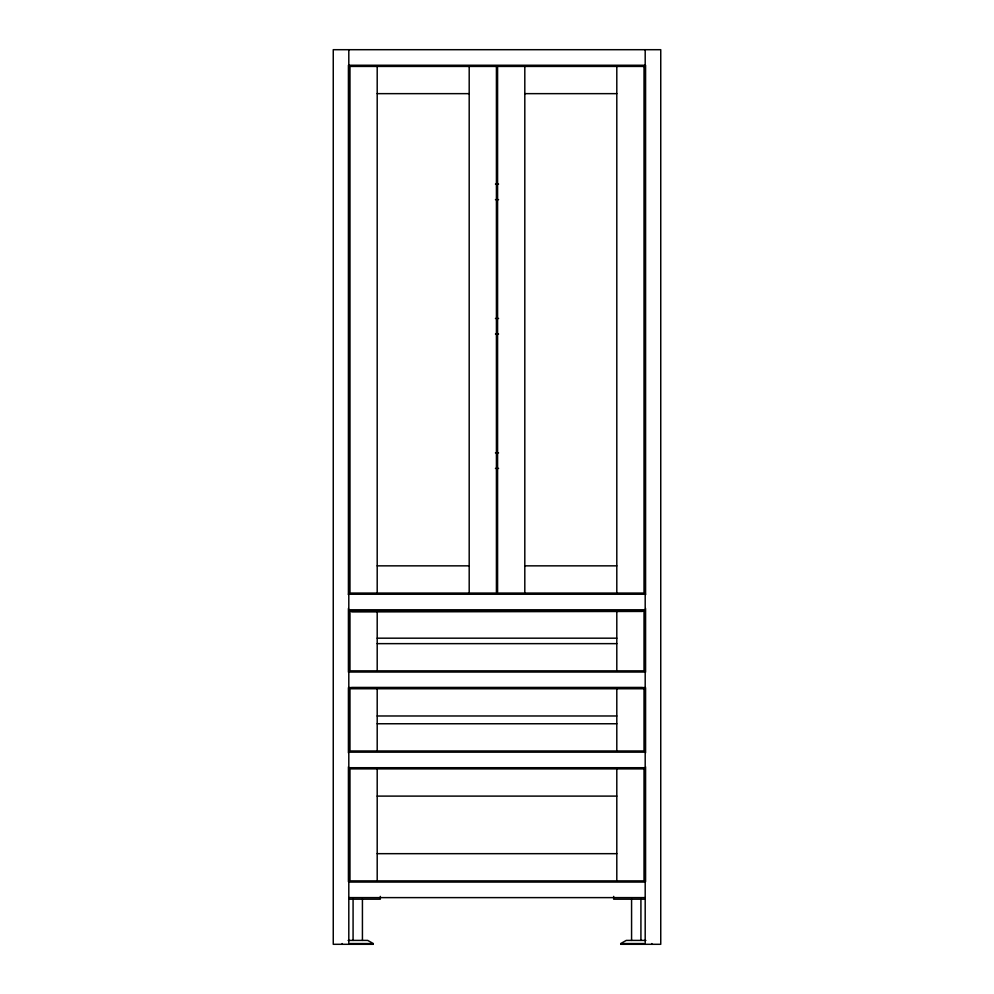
<?xml version="1.0" encoding="UTF-8"?>
<svg xmlns="http://www.w3.org/2000/svg" width="994" height="994" viewBox="0 0 994 994"><rect width="100%" height="100%" fill="white"/><g stroke="black" fill="none" stroke-linecap="round" stroke-linejoin="round"><path stroke-width="1.49" d="M348.807 65.256L645.193 65.256M377.198 93.647L469.193 93.647M524.807 93.647L616.802 93.647M495.447 184.089L498.553 184.089M495.447 199.645L498.553 199.645M495.447 318.465L498.553 318.465M495.447 334.021L498.553 334.021M495.447 452.854L498.553 452.854M495.447 468.41L498.553 468.41M377.198 565.847L469.193 565.847M524.807 565.847L616.802 565.847M348.422 594.238L645.578 594.238M348.807 609.794L645.193 609.794M377.198 638.185L616.802 638.185M377.198 643.64L616.802 643.64M348.807 672.031L645.193 672.031M348.807 687.587L645.193 687.587M377.198 715.978L616.802 715.978M377.198 723.756L616.802 723.756M348.807 752.16L645.193 752.16M348.807 767.716L645.193 767.716M377.198 796.107L616.802 796.107M377.198 853.672L616.802 853.672M348.807 882.063L645.193 882.063M348.807 897.619L645.193 897.619M348.894 899.185L380.317 899.185L380.317 896.402M645.106 899.185L613.683 899.185L613.683 896.402M348.136 940.411L367.705 940.411L373.309 943.554L349.975 943.554M645.864 940.411L626.295 940.411L620.691 943.554L644.025 943.554M373.309 944.3L333.251 944.3L333.251 49.7L660.749 49.7L660.749 944.3L620.691 944.3M651.803 943.554L651.803 944.3M645.578 65.219L645.578 594.536M645.578 608.502L645.578 672.143M645.578 687.662L645.578 752.856M645.578 766.834L645.578 881.69M645.193 49.7L645.193 944.3M642.472 687.587L351.528 687.587M640.919 899.185L640.919 940.411M631.575 899.185L631.575 940.411M616.802 66.424L616.802 593.07M616.802 610.962L616.802 670.863M616.802 688.755L616.802 750.992M616.802 768.884L616.802 880.895M524.807 66.424L524.807 593.07M469.193 66.424L469.193 593.07M377.198 66.424L377.198 593.07M377.198 610.962L377.198 670.863M377.198 688.755L377.198 750.992M377.198 768.884L377.198 880.895M362.425 899.185L362.425 940.411M353.081 899.185L353.081 940.411M348.807 49.7L348.807 944.3M348.422 65.219L348.422 594.536M348.422 608.502L348.422 672.143M348.422 687.662L348.422 752.856M348.422 766.834L348.422 881.69M342.197 943.554L342.197 944.3M496.416 66.424L349.975 66.424L349.975 593.07L496.416 593.07L496.416 66.424M644.025 66.424L497.584 66.424L497.584 593.07L644.025 593.07L644.025 66.424M644.025 610.962L349.975 610.962L349.975 670.863L644.025 670.863L644.025 610.962M642.472 611.347L351.528 611.583L642.472 611.347M644.025 688.755L349.975 688.755L349.975 750.992L644.025 750.992L644.025 688.755M644.025 768.884L349.975 768.884L349.975 880.895L644.025 880.895L644.025 768.884"/></g></svg>
